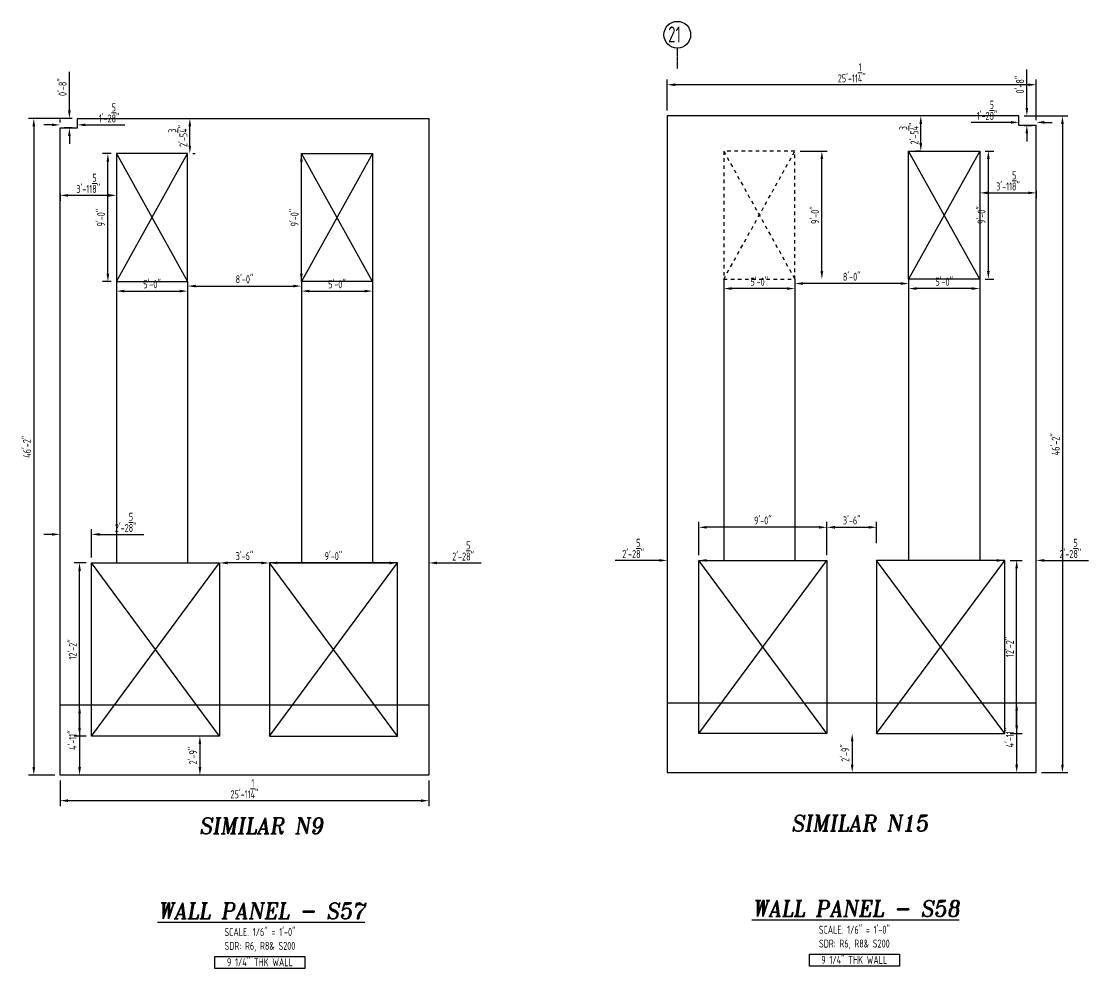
# Model space of a CAD drawing. Header units: inches. Extents: x -3675 to 38568, y -2433 to 4174.
# Drawn here: x 16664 to 17566, y 155 to 954 of the extents above; entities that cross this region are included whole.
import ezdxf
from ezdxf.enums import TextEntityAlignment as Align

# ---------------------------------------------------------------- set-up
doc = ezdxf.new("R2010")
doc.units = ezdxf.units.IN
doc.header["$MEASUREMENT"] = 0
doc.linetypes.add('HIDDEN', pattern=[6, 3, -3])
doc.linetypes.add('PHANTOM', pattern=[2.5, 1.25, -0.25, 0.25, -0.25, 0.25, -0.25])
doc.layers.get('0').update_dxf_attribs({"linetype": 'CONTINUOUS'})
doc.layers.get('Defpoints').update_dxf_attribs({"linetype": 'CONTINUOUS'})
for name, color, linetype in [('0-25', 7, 'CONTINUOUS'), ('0-35', 3, 'CONTINUOUS'), ('0-35TEXT', 3, 'CONTINUOUS'), ('0-50', 10, 'CONTINUOUS'), ('GRID', 8, 'PHANTOM'), ('Hatch', 253, 'CONTINUOUS'), ('hidden', 7, 'HIDDEN')]:
    doc.layers.add(name, color=color, linetype=linetype)
doc.layers.add('COVER', color=6, linetype='CONTINUOUS', lineweight=0, plot=False)
doc.styles.add('AR', font='ARCHQUIK.shx', dxfattribs={"width": 0.8})
doc.styles.add('ROMANT', font='romant')
doc.dimstyles.new('CADS_DIM_48', dxfattribs={"dimscale": 48, "dimtxt": 0.09375, "dimasz": 0.09375, "dimexe": 0.0625, "dimexo": 0.0625, "dimgap": 0.09375, "dimtad": 0, "dimtih": 1, "dimtoh": 1, "dimzin": 1, "dimdsep": 46, "dimlunit": 4, "dimtxsty": 'AR', "dimblk": 'CLOSED', "dimcen": 0.1875, "dimadec": 0, "dimazin": 0, "dimtfac": 1, "dimtofl": 0, "dimtmove": 0, "dimatfit": 1, "dimldrblk": 'DOTBLANK', "dimfxl": 1, "dimtzin": 0, "dimarcsym": 0})

# ---------------------------------------------------------------- blocks, each defined once
blk = doc.blocks.new('*D387')
at = {"layer": 'COVER', "color": 0, "lineweight": -2, "transparency": 16777216}
for p, q in [((16689.94, 867.05), (16683.19, 867.05)), ((16696.69, 869.03), (16696.69, 871.55)), ((16711.32, 869.03), (16711.32, 871.55)), ((16718.07, 867.05), (16751.47, 867.05))]:
    blk.add_line(p, q, dxfattribs=at)
at = {"layer": 'COVER', "color": 0, "transparency": 16777216}
for points in [[(16689.94, 868.18), (16689.94, 865.93), (16696.69, 867.05)], [(16718.07, 868.18), (16718.07, 865.93), (16711.32, 867.05)]]:
    blk.add_solid(points, dxfattribs=at)
at = {"layer": 'Defpoints', "color": 0, "transparency": 16777216}
for p in [(16711.32, 867.05), (16696.69, 864.53), (16711.32, 864.53)]:
    blk.add_point(p, dxfattribs=at)
at = {"layer": 'COVER', "color": 0, "transparency": 16777216, "insert": (16738.14, 877.18), "char_height": 6.75, "attachment_point": 5, "style": 'AR'}
blk.add_mtext('1\'-2{\\H1.000000x;\\S5/8;}"', dxfattribs=at)
blk = doc.blocks.new('_DotBlank')
at = {"layer": '0-35', "color": 0, "lineweight": -2}
blk.add_line((-0.5, 0), (-1, 0), dxfattribs=at)
blk.add_circle((0, 0), 0.5, dxfattribs=at)
blk = doc.blocks.new('*D388')
at = {"layer": 'COVER', "color": 0, "lineweight": -2, "transparency": 16777216}
for p, q in [((16704.61, 879.28), (16704.61, 911.76)), ((16706.82, 872.53), (16700.11, 872.53)), ((16706.82, 864.53), (16700.11, 864.53)), ((16704.61, 857.78), (16704.61, 851.03))]:
    blk.add_line(p, q, dxfattribs=at)
at = {"layer": 'COVER', "color": 0, "transparency": 16777216}
for points in [[(16703.48, 879.28), (16705.73, 879.28), (16704.61, 872.53)], [(16703.48, 857.78), (16705.73, 857.78), (16704.61, 864.53)]]:
    blk.add_solid(points, dxfattribs=at)
at = {"layer": 'Defpoints', "color": 0, "transparency": 16777216}
for p in [(16704.61, 872.53), (16711.32, 872.53), (16711.32, 864.53)]:
    blk.add_point(p, dxfattribs=at)
at = {"layer": 'COVER', "color": 0, "transparency": 16777216, "insert": (16698.87, 898.89), "char_height": 6.75, "attachment_point": 5, "rotation": 90, "style": 'AR'}
blk.add_mtext('0\'-8"', dxfattribs=at)
blk = doc.blocks.new('*D389')
at = {"layer": 'COVER', "color": 0, "lineweight": -2, "transparency": 16777216}
for p, q in [((16706.82, 872.53), (16670.08, 872.53)), ((16674.58, 865.78), (16674.58, 325.28)), ((16692.19, 318.53), (16670.08, 318.53))]:
    blk.add_line(p, q, dxfattribs=at)
at = {"layer": 'COVER', "color": 0, "transparency": 16777216}
for points in [[(16673.46, 865.78), (16675.71, 865.78), (16674.58, 872.53)], [(16673.46, 325.28), (16675.71, 325.28), (16674.58, 318.53)]]:
    blk.add_solid(points, dxfattribs=at)
at = {"layer": 'Defpoints', "color": 0, "transparency": 16777216}
for p in [(16711.32, 872.53), (16674.58, 318.53), (16696.69, 318.53)]:
    blk.add_point(p, dxfattribs=at)
at = {"layer": 'COVER', "color": 0, "transparency": 16777216, "insert": (16668.84, 595.53), "char_height": 6.75, "attachment_point": 5, "rotation": 90, "style": 'AR'}
blk.add_mtext('46\'-2"', dxfattribs=at)
blk = doc.blocks.new('*D390')
at = {"layer": 'COVER', "color": 0, "lineweight": -2, "transparency": 16777216}
for p, q in [((16696.69, 809.24), (16696.69, 803.08)), ((16737.57, 807.58), (16703.44, 807.58)), ((16744.32, 809.24), (16744.32, 803.08))]:
    blk.add_line(p, q, dxfattribs=at)
at = {"layer": 'COVER', "color": 0, "transparency": 16777216}
for points in [[(16703.44, 808.71), (16703.44, 806.46), (16696.69, 807.58)], [(16737.57, 808.71), (16737.57, 806.46), (16744.32, 807.58)]]:
    blk.add_solid(points, dxfattribs=at)
at = {"layer": 'Defpoints', "color": 0, "transparency": 16777216}
for p in [(16696.69, 813.74), (16744.32, 813.74), (16696.69, 807.58)]:
    blk.add_point(p, dxfattribs=at)
at = {"layer": 'COVER', "color": 0, "transparency": 16777216, "insert": (16720.5, 817.71), "char_height": 6.75, "attachment_point": 5, "style": 'AR'}
blk.add_mtext('3\'-11{\\H1.000000x;\\S5/8;}"', dxfattribs=at)
blk = doc.blocks.new('*D391')
at = {"layer": 'COVER', "color": 0, "lineweight": -2, "transparency": 16777216}
blk.add_line((16866.57, 497.53), (16838.07, 497.53), dxfattribs=at)
at = {"layer": 'COVER', "color": 0, "transparency": 16777216}
for points in [[(16838.07, 498.66), (16838.07, 496.41), (16831.32, 497.53)], [(16866.57, 498.66), (16866.57, 496.41), (16873.32, 497.53)]]:
    blk.add_solid(points, dxfattribs=at)
at = {"layer": 'Defpoints', "color": 0, "transparency": 16777216}
for p in [(16831.32, 497.53), (16831.32, 497.53), (16873.32, 497.53)]:
    blk.add_point(p, dxfattribs=at)
at = {"layer": 'COVER', "color": 0, "transparency": 16777216, "insert": (16852.32, 503.27), "char_height": 6.75, "attachment_point": 5, "style": 'AR'}
blk.add_mtext('3\'-6"', dxfattribs=at)
blk = doc.blocks.new('*D392')
at = {"layer": 'COVER', "color": 0, "lineweight": -2, "transparency": 16777216}
blk.add_line((16880.07, 497.53), (16974.57, 497.53), dxfattribs=at)
at = {"layer": 'COVER', "color": 0, "transparency": 16777216}
for points in [[(16880.07, 498.66), (16880.07, 496.41), (16873.32, 497.53)], [(16974.57, 498.66), (16974.57, 496.41), (16981.32, 497.53)]]:
    blk.add_solid(points, dxfattribs=at)
at = {"layer": 'Defpoints', "color": 0, "transparency": 16777216}
for p in [(16873.32, 497.53), (16981.32, 497.53), (16981.32, 497.53)]:
    blk.add_point(p, dxfattribs=at)
at = {"layer": 'COVER', "color": 0, "transparency": 16777216, "insert": (16927.32, 503.27), "char_height": 6.75, "attachment_point": 5, "style": 'AR'}
blk.add_mtext('9\'-0"', dxfattribs=at)
blk = doc.blocks.new('*D393')
at = {"layer": 'COVER', "color": 0, "lineweight": -2, "transparency": 16777216}
for p, q in [((16974.57, 497.53), (16967.82, 497.53)), ((17014.69, 497.53), (17052.01, 497.53))]:
    blk.add_line(p, q, dxfattribs=at)
at = {"layer": 'COVER', "color": 0, "transparency": 16777216}
for points in [[(16974.57, 498.66), (16974.57, 496.41), (16981.32, 497.53)], [(17014.69, 498.66), (17014.69, 496.41), (17007.94, 497.53)]]:
    blk.add_solid(points, dxfattribs=at)
at = {"layer": 'Defpoints', "color": 0, "transparency": 16777216}
for p in [(16981.32, 497.53), (17007.94, 497.53), (17007.94, 497.53)]:
    blk.add_point(p, dxfattribs=at)
at = {"layer": 'COVER', "color": 0, "transparency": 16777216, "insert": (17036.72, 507.66), "char_height": 6.75, "attachment_point": 5, "style": 'AR'}
blk.add_mtext('2\'-2{\\H1.000000x;\\S5/8;}"', dxfattribs=at)
blk = doc.blocks.new('*D394')
at = {"layer": 'COVER', "color": 0, "lineweight": -2, "transparency": 16777216}
for p, q in [((16696.69, 502.03), (16696.69, 526.12)), ((16723.32, 502.03), (16723.32, 526.12)), ((16689.94, 521.62), (16683.19, 521.62)), ((16730.07, 521.62), (16767.38, 521.62))]:
    blk.add_line(p, q, dxfattribs=at)
at = {"layer": 'COVER', "color": 0, "transparency": 16777216}
for points in [[(16689.94, 522.75), (16689.94, 520.5), (16696.69, 521.62)], [(16730.07, 522.75), (16730.07, 520.5), (16723.32, 521.62)]]:
    blk.add_solid(points, dxfattribs=at)
at = {"layer": 'Defpoints', "color": 0, "transparency": 16777216}
for p in [(16696.69, 521.62), (16696.69, 497.53), (16723.32, 497.53)]:
    blk.add_point(p, dxfattribs=at)
at = {"layer": 'COVER', "color": 0, "transparency": 16777216, "insert": (16752.1, 531.75), "char_height": 6.75, "attachment_point": 5, "style": 'AR'}
blk.add_mtext('2\'-2{\\H1.000000x;\\S5/8;}"', dxfattribs=at)
blk = doc.blocks.new('*D395')
at = {"layer": 'COVER', "color": 0, "lineweight": -2, "transparency": 16777216}
for p, q in [((16718.82, 497.53), (16708.7, 497.53)), ((16713.2, 358.28), (16713.2, 490.78)), ((16718.82, 351.53), (16708.7, 351.53))]:
    blk.add_line(p, q, dxfattribs=at)
at = {"layer": 'COVER', "color": 0, "transparency": 16777216}
for points in [[(16712.07, 490.78), (16714.32, 490.78), (16713.2, 497.53)], [(16712.07, 358.28), (16714.32, 358.28), (16713.2, 351.53)]]:
    blk.add_solid(points, dxfattribs=at)
at = {"layer": 'Defpoints', "color": 0, "transparency": 16777216}
for p in [(16713.2, 497.53), (16723.32, 497.53), (16723.32, 351.53)]:
    blk.add_point(p, dxfattribs=at)
at = {"layer": 'COVER', "color": 0, "transparency": 16777216, "insert": (16707.46, 424.53), "char_height": 6.75, "attachment_point": 5, "rotation": 90, "style": 'AR'}
blk.add_mtext('12\'-2"', dxfattribs=at)
blk = doc.blocks.new('*D396')
at = {"layer": 'COVER', "color": 0, "lineweight": -2, "transparency": 16777216}
for p, q in [((16709.26, 377.53), (16708.7, 377.53)), ((16713.2, 370.78), (16713.2, 325.28)), ((16709.26, 318.53), (16708.7, 318.53))]:
    blk.add_line(p, q, dxfattribs=at)
at = {"layer": 'COVER', "color": 0, "transparency": 16777216}
for points in [[(16712.07, 370.78), (16714.32, 370.78), (16713.2, 377.53)], [(16712.07, 325.28), (16714.32, 325.28), (16713.2, 318.53)]]:
    blk.add_solid(points, dxfattribs=at)
at = {"layer": 'Defpoints', "color": 0, "transparency": 16777216}
for p in [(16713.76, 377.53), (16713.2, 318.53), (16713.76, 318.53)]:
    blk.add_point(p, dxfattribs=at)
at = {"layer": 'COVER', "color": 0, "transparency": 16777216, "insert": (16707.46, 348.03), "char_height": 6.75, "attachment_point": 5, "rotation": 90, "style": 'AR'}
blk.add_mtext('4\'-11"', dxfattribs=at)
blk = doc.blocks.new('*D397')
at = {"layer": 'COVER', "color": 0, "lineweight": -2, "transparency": 16777216}
for p, q in [((16739.82, 842.78), (16732.6, 842.78)), ((16737.1, 741.57), (16737.1, 836.03)), ((16739.82, 734.82), (16732.6, 734.82))]:
    blk.add_line(p, q, dxfattribs=at)
at = {"layer": 'COVER', "color": 0, "transparency": 16777216}
for points in [[(16735.98, 836.03), (16738.23, 836.03), (16737.1, 842.78)], [(16735.98, 741.57), (16738.23, 741.57), (16737.1, 734.82)]]:
    blk.add_solid(points, dxfattribs=at)
at = {"layer": 'Defpoints', "color": 0, "transparency": 16777216}
for p in [(16737.1, 842.78), (16744.32, 842.78), (16744.32, 734.82)]:
    blk.add_point(p, dxfattribs=at)
at = {"layer": 'COVER', "color": 0, "transparency": 16777216, "insert": (16731.36, 788.8), "char_height": 6.75, "attachment_point": 5, "rotation": 90, "style": 'AR'}
blk.add_mtext('9\'-0"', dxfattribs=at)
blk = doc.blocks.new('*D398')
at = {"layer": 'COVER', "color": 0, "lineweight": -2, "transparency": 16777216}
for p, q in [((16744.32, 730.32), (16744.32, 722.35)), ((16751.07, 726.85), (16797.57, 726.85)), ((16804.32, 730.32), (16804.32, 722.35))]:
    blk.add_line(p, q, dxfattribs=at)
at = {"layer": 'COVER', "color": 0, "transparency": 16777216}
for points in [[(16751.07, 727.98), (16751.07, 725.73), (16744.32, 726.85)], [(16797.57, 727.98), (16797.57, 725.73), (16804.32, 726.85)]]:
    blk.add_solid(points, dxfattribs=at)
at = {"layer": 'Defpoints', "color": 0, "transparency": 16777216}
for p in [(16744.32, 734.82), (16804.32, 734.82), (16804.32, 726.85)]:
    blk.add_point(p, dxfattribs=at)
at = {"layer": 'COVER', "color": 0, "transparency": 16777216, "insert": (16774.32, 732.59), "char_height": 6.75, "attachment_point": 5, "style": 'AR'}
blk.add_mtext('5\'-0"', dxfattribs=at)
blk = doc.blocks.new('*D399')
at = {"layer": 'COVER', "color": 0, "lineweight": -2, "transparency": 16777216}
for p, q in [((16811.07, 731.09), (16893.56, 731.09)), ((16804.32, 730.32), (16804.32, 726.59)), ((16900.31, 730.32), (16900.31, 726.59))]:
    blk.add_line(p, q, dxfattribs=at)
at = {"layer": 'COVER', "color": 0, "transparency": 16777216}
for points in [[(16811.07, 732.21), (16811.07, 729.96), (16804.32, 731.09)], [(16893.56, 732.21), (16893.56, 729.96), (16900.31, 731.09)]]:
    blk.add_solid(points, dxfattribs=at)
at = {"layer": 'Defpoints', "color": 0, "transparency": 16777216}
for p in [(16804.32, 734.82), (16900.31, 734.82), (16900.31, 731.09)]:
    blk.add_point(p, dxfattribs=at)
at = {"layer": 'COVER', "color": 0, "transparency": 16777216, "insert": (16852.32, 736.83), "char_height": 6.75, "attachment_point": 5, "style": 'AR'}
blk.add_mtext('8\'-0"', dxfattribs=at)
blk = doc.blocks.new('*D400')
at = {"layer": 'COVER', "color": 0, "lineweight": -2, "transparency": 16777216}
blk.add_line((16900.31, 741.57), (16900.31, 836.03), dxfattribs=at)
at = {"layer": 'COVER', "color": 0, "transparency": 16777216}
for points in [[(16899.18, 836.03), (16901.43, 836.03), (16900.31, 842.78)], [(16899.18, 741.57), (16901.43, 741.57), (16900.31, 734.82)]]:
    blk.add_solid(points, dxfattribs=at)
at = {"layer": 'Defpoints', "color": 0, "transparency": 16777216}
for p in [(16900.31, 842.78), (16900.31, 842.78), (16900.31, 734.82)]:
    blk.add_point(p, dxfattribs=at)
at = {"layer": 'COVER', "color": 0, "transparency": 16777216, "insert": (16894.57, 788.8), "char_height": 6.75, "attachment_point": 5, "rotation": 90, "style": 'AR'}
blk.add_mtext('9\'-0"', dxfattribs=at)
blk = doc.blocks.new('*D401')
at = {"layer": 'COVER', "color": 0, "lineweight": -2, "transparency": 16777216}
for p, q in [((16900.31, 730.32), (16900.31, 722.35)), ((16907.06, 726.85), (16953.57, 726.85)), ((16960.32, 730.32), (16960.32, 722.35))]:
    blk.add_line(p, q, dxfattribs=at)
at = {"layer": 'COVER', "color": 0, "transparency": 16777216}
for points in [[(16907.06, 727.98), (16907.06, 725.73), (16900.31, 726.85)], [(16953.57, 727.98), (16953.57, 725.73), (16960.32, 726.85)]]:
    blk.add_solid(points, dxfattribs=at)
at = {"layer": 'Defpoints', "color": 0, "transparency": 16777216}
for p in [(16900.31, 734.82), (16960.32, 734.82), (16960.32, 726.85)]:
    blk.add_point(p, dxfattribs=at)
at = {"layer": 'COVER', "color": 0, "transparency": 16777216, "insert": (16930.31, 732.59), "char_height": 6.75, "attachment_point": 5, "style": 'AR'}
blk.add_mtext('5\'-0"', dxfattribs=at)
blk = doc.blocks.new('*D402')
at = {"layer": 'COVER', "color": 0, "lineweight": -2, "transparency": 16777216}
for p, q in [((16811.68, 351.5), (16810.22, 351.5)), ((16814.72, 344.75), (16814.72, 325.25)), ((16811.68, 318.5), (16810.22, 318.5))]:
    blk.add_line(p, q, dxfattribs=at)
at = {"layer": 'COVER', "color": 0, "transparency": 16777216}
for points in [[(16813.59, 344.75), (16815.84, 344.75), (16814.72, 351.5)], [(16813.59, 325.25), (16815.84, 325.25), (16814.72, 318.5)]]:
    blk.add_solid(points, dxfattribs=at)
at = {"layer": 'Defpoints', "color": 0, "transparency": 16777216}
for p in [(16816.18, 351.5), (16814.72, 318.5), (16816.18, 318.5)]:
    blk.add_point(p, dxfattribs=at)
at = {"layer": 'COVER', "color": 0, "transparency": 16777216, "insert": (16808.98, 335), "char_height": 6.75, "attachment_point": 5, "rotation": 90, "style": 'AR'}
blk.add_mtext('2\'-9"', dxfattribs=at)
blk = doc.blocks.new('*D403')
at = {"layer": 'COVER', "color": 0, "lineweight": -2, "transparency": 16777216}
for p, q in [((16696.69, 314.03), (16696.69, 292.47)), ((17007.94, 314.03), (17007.94, 292.47)), ((17001.19, 296.97), (16703.44, 296.97))]:
    blk.add_line(p, q, dxfattribs=at)
at = {"layer": 'COVER', "color": 0, "transparency": 16777216}
for points in [[(16703.44, 298.09), (16703.44, 295.84), (16696.69, 296.97)], [(17001.19, 298.09), (17001.19, 295.84), (17007.94, 296.97)]]:
    blk.add_solid(points, dxfattribs=at)
at = {"layer": 'Defpoints', "color": 0, "transparency": 16777216}
for p in [(16696.69, 318.53), (17007.94, 318.53), (16696.69, 296.97)]:
    blk.add_point(p, dxfattribs=at)
at = {"layer": 'COVER', "color": 0, "transparency": 16777216, "insert": (16852.32, 307.09), "char_height": 6.75, "attachment_point": 5, "style": 'AR'}
blk.add_mtext('25\'-11{\\H1.000000x;\\S1/4;}"', dxfattribs=at)
blk = doc.blocks.new('*D404')
at = {"layer": 'COVER', "color": 0, "lineweight": -2, "transparency": 16777216}
for p, q in [((16808.82, 872.53), (16810.73, 872.53)), ((16806.23, 849.53), (16806.23, 865.78)), ((16808.82, 842.78), (16810.73, 842.78))]:
    blk.add_line(p, q, dxfattribs=at)
at = {"layer": 'COVER', "color": 0, "transparency": 16777216}
for points in [[(16805.11, 865.78), (16807.36, 865.78), (16806.23, 872.53)], [(16805.11, 849.53), (16807.36, 849.53), (16806.23, 842.78)]]:
    blk.add_solid(points, dxfattribs=at)
at = {"layer": 'Defpoints', "color": 0, "transparency": 16777216}
for p in [(16804.32, 872.53), (16806.23, 872.53), (16804.32, 842.78)]:
    blk.add_point(p, dxfattribs=at)
at = {"layer": 'COVER', "color": 0, "transparency": 16777216, "insert": (16796.11, 857.66), "char_height": 6.75, "attachment_point": 5, "rotation": 90, "style": 'AR'}
blk.add_mtext('2\'-5{\\H1.000000x;\\S3/4;}"', dxfattribs=at)
blk = doc.blocks.new('*D405')
at = {"layer": 'COVER', "color": 0, "lineweight": -2, "transparency": 16777216}
for p, q in [((17498.82, 869.17), (17465.42, 869.17)), ((17505.57, 871.15), (17505.57, 873.67)), ((17520.2, 871.15), (17520.2, 873.67)), ((17526.95, 869.17), (17533.7, 869.17))]:
    blk.add_line(p, q, dxfattribs=at)
at = {"layer": 'COVER', "color": 0, "transparency": 16777216}
for points in [[(17498.82, 870.3), (17498.82, 868.05), (17505.57, 869.17)], [(17526.95, 870.3), (17526.95, 868.05), (17520.2, 869.17)]]:
    blk.add_solid(points, dxfattribs=at)
at = {"layer": 'Defpoints', "color": 0, "transparency": 16777216}
for p in [(17505.57, 869.17), (17505.57, 866.65), (17520.2, 866.65)]:
    blk.add_point(p, dxfattribs=at)
at = {"layer": 'COVER', "color": 0, "transparency": 16777216, "insert": (17478.74, 879.3), "char_height": 6.75, "attachment_point": 5, "style": 'AR'}
blk.add_mtext('1\'-2{\\H1.000000x;\\S5/8;}"', dxfattribs=at)
blk = doc.blocks.new('*D406')
at = {"layer": 'COVER', "color": 0, "lineweight": -2, "transparency": 16777216}
for p, q in [((17512.28, 881.4), (17512.28, 913.88)), ((17510.07, 874.65), (17516.78, 874.65)), ((17510.07, 866.65), (17516.78, 866.65)), ((17512.28, 859.9), (17512.28, 853.15))]:
    blk.add_line(p, q, dxfattribs=at)
at = {"layer": 'COVER', "color": 0, "transparency": 16777216}
for points in [[(17511.15, 881.4), (17513.4, 881.4), (17512.28, 874.65)], [(17511.15, 859.9), (17513.4, 859.9), (17512.28, 866.65)]]:
    blk.add_solid(points, dxfattribs=at)
at = {"layer": 'Defpoints', "color": 0, "transparency": 16777216}
for p in [(17505.57, 874.65), (17505.57, 866.65), (17512.28, 874.65)]:
    blk.add_point(p, dxfattribs=at)
at = {"layer": 'COVER', "color": 0, "transparency": 16777216, "insert": (17506.54, 901.01), "char_height": 6.75, "attachment_point": 5, "rotation": 90, "style": 'AR'}
blk.add_mtext('0\'-8"', dxfattribs=at)
blk = doc.blocks.new('*D407')
at = {"layer": 'COVER', "color": 0, "lineweight": -2, "transparency": 16777216}
for p, q in [((17208.95, 879.15), (17208.95, 905.39)), ((17520.2, 871.15), (17520.2, 905.39)), ((17513.45, 900.89), (17215.7, 900.89))]:
    blk.add_line(p, q, dxfattribs=at)
at = {"layer": 'COVER', "color": 0, "transparency": 16777216}
for points in [[(17215.7, 902.02), (17215.7, 899.77), (17208.95, 900.89)], [(17513.45, 902.02), (17513.45, 899.77), (17520.2, 900.89)]]:
    blk.add_solid(points, dxfattribs=at)
at = {"layer": 'Defpoints', "color": 0, "transparency": 16777216}
for p in [(17208.95, 900.89), (17208.95, 874.65), (17520.2, 866.65)]:
    blk.add_point(p, dxfattribs=at)
at = {"layer": 'COVER', "color": 0, "transparency": 16777216, "insert": (17364.57, 911.02), "char_height": 6.75, "attachment_point": 5, "style": 'AR'}
blk.add_mtext('25\'-11{\\H1.000000x;\\S1/4;}"', dxfattribs=at)
blk = doc.blocks.new('*D408')
at = {"layer": 'COVER', "color": 0, "lineweight": -2, "transparency": 16777216}
for p, q in [((17510.07, 874.65), (17546.81, 874.65)), ((17542.31, 867.9), (17542.31, 327.4)), ((17524.7, 320.65), (17546.81, 320.65))]:
    blk.add_line(p, q, dxfattribs=at)
at = {"layer": 'COVER', "color": 0, "transparency": 16777216}
for points in [[(17541.18, 867.9), (17543.43, 867.9), (17542.31, 874.65)], [(17541.18, 327.4), (17543.43, 327.4), (17542.31, 320.65)]]:
    blk.add_solid(points, dxfattribs=at)
at = {"layer": 'Defpoints', "color": 0, "transparency": 16777216}
for p in [(17505.57, 874.65), (17520.2, 320.65), (17542.31, 320.65)]:
    blk.add_point(p, dxfattribs=at)
at = {"layer": 'COVER', "color": 0, "transparency": 16777216, "insert": (17536.57, 597.65), "char_height": 6.75, "attachment_point": 5, "rotation": 90, "style": 'AR'}
blk.add_mtext('46\'-2"', dxfattribs=at)
blk = doc.blocks.new('*D409')
at = {"layer": 'COVER', "color": 0, "lineweight": -2, "transparency": 16777216}
for p, q in [((17472.57, 811.36), (17472.57, 805.2)), ((17479.32, 809.7), (17513.45, 809.7)), ((17520.2, 811.36), (17520.2, 805.2))]:
    blk.add_line(p, q, dxfattribs=at)
at = {"layer": 'COVER', "color": 0, "transparency": 16777216}
for points in [[(17479.32, 810.83), (17479.32, 808.58), (17472.57, 809.7)], [(17513.45, 810.83), (17513.45, 808.58), (17520.2, 809.7)]]:
    blk.add_solid(points, dxfattribs=at)
at = {"layer": 'Defpoints', "color": 0, "transparency": 16777216}
for p in [(17472.57, 815.86), (17520.2, 815.86), (17520.2, 809.7)]:
    blk.add_point(p, dxfattribs=at)
at = {"layer": 'COVER', "color": 0, "transparency": 16777216, "insert": (17496.39, 819.83), "char_height": 6.75, "attachment_point": 5, "style": 'AR'}
blk.add_mtext('3\'-11{\\H1.000000x;\\S5/8;}"', dxfattribs=at)
blk = doc.blocks.new('*D410')
at = {"layer": 'COVER', "color": 0, "lineweight": -2, "transparency": 16777216}
for p, q in [((17343.57, 504.15), (17343.57, 532.09)), ((17350.32, 527.59), (17378.82, 527.59)), ((17385.57, 514.09), (17385.57, 532.09))]:
    blk.add_line(p, q, dxfattribs=at)
at = {"layer": 'COVER', "color": 0, "transparency": 16777216}
for points in [[(17350.32, 528.72), (17350.32, 526.47), (17343.57, 527.59)], [(17378.82, 528.72), (17378.82, 526.47), (17385.57, 527.59)]]:
    blk.add_solid(points, dxfattribs=at)
at = {"layer": 'Defpoints', "color": 0, "transparency": 16777216}
for p in [(17385.57, 527.59), (17385.57, 509.59), (17343.57, 499.65)]:
    blk.add_point(p, dxfattribs=at)
at = {"layer": 'COVER', "color": 0, "transparency": 16777216, "insert": (17364.57, 533.33), "char_height": 6.75, "attachment_point": 5, "style": 'AR'}
blk.add_mtext('3\'-6"', dxfattribs=at)
blk = doc.blocks.new('*D411')
at = {"layer": 'COVER', "color": 0, "lineweight": -2, "transparency": 16777216}
for p, q in [((17235.57, 504.15), (17235.57, 532.09)), ((17336.82, 527.59), (17242.32, 527.59)), ((17343.57, 504.15), (17343.57, 532.09))]:
    blk.add_line(p, q, dxfattribs=at)
at = {"layer": 'COVER', "color": 0, "transparency": 16777216}
for points in [[(17242.32, 528.72), (17242.32, 526.47), (17235.57, 527.59)], [(17336.82, 528.72), (17336.82, 526.47), (17343.57, 527.59)]]:
    blk.add_solid(points, dxfattribs=at)
at = {"layer": 'Defpoints', "color": 0, "transparency": 16777216}
for p in [(17235.57, 527.59), (17235.57, 499.65), (17343.57, 499.65)]:
    blk.add_point(p, dxfattribs=at)
at = {"layer": 'COVER', "color": 0, "transparency": 16777216, "insert": (17289.57, 533.33), "char_height": 6.75, "attachment_point": 5, "style": 'AR'}
blk.add_mtext('9\'-0"', dxfattribs=at)
blk = doc.blocks.new('*D412')
at = {"layer": 'COVER', "color": 0, "lineweight": -2, "transparency": 16777216}
for p, q in [((17202.2, 499.65), (17164.88, 499.65)), ((17242.32, 499.65), (17249.07, 499.65))]:
    blk.add_line(p, q, dxfattribs=at)
at = {"layer": 'COVER', "color": 0, "transparency": 16777216}
for points in [[(17202.2, 500.77), (17202.2, 498.52), (17208.95, 499.65)], [(17242.32, 500.77), (17242.32, 498.52), (17235.57, 499.65)]]:
    blk.add_solid(points, dxfattribs=at)
at = {"layer": 'Defpoints', "color": 0, "transparency": 16777216}
for p in [(17208.95, 499.65), (17208.95, 499.65), (17235.57, 499.65)]:
    blk.add_point(p, dxfattribs=at)
at = {"layer": 'COVER', "color": 0, "transparency": 16777216, "insert": (17180.16, 509.77), "char_height": 6.75, "attachment_point": 5, "style": 'AR'}
blk.add_mtext('2\'-2{\\H1.000000x;\\S5/8;}"', dxfattribs=at)
blk = doc.blocks.new('*D413')
at = {"layer": 'COVER', "color": 0, "lineweight": -2, "transparency": 16777216}
for p, q in [((17486.82, 499.65), (17480.07, 499.65)), ((17526.95, 499.65), (17564.27, 499.65))]:
    blk.add_line(p, q, dxfattribs=at)
at = {"layer": 'COVER', "color": 0, "transparency": 16777216}
for points in [[(17486.82, 500.77), (17486.82, 498.52), (17493.57, 499.65)], [(17526.95, 500.77), (17526.95, 498.52), (17520.2, 499.65)]]:
    blk.add_solid(points, dxfattribs=at)
at = {"layer": 'Defpoints', "color": 0, "transparency": 16777216}
for p in [(17493.57, 499.65), (17520.2, 499.65), (17520.2, 499.65)]:
    blk.add_point(p, dxfattribs=at)
at = {"layer": 'COVER', "color": 0, "transparency": 16777216, "insert": (17548.98, 509.77), "char_height": 6.75, "attachment_point": 5, "style": 'AR'}
blk.add_mtext('2\'-2{\\H1.000000x;\\S5/8;}"', dxfattribs=at)
blk = doc.blocks.new('*D414')
at = {"layer": 'COVER', "color": 0, "lineweight": -2, "transparency": 16777216}
for p, q in [((17498.07, 499.65), (17508.19, 499.65)), ((17503.69, 360.4), (17503.69, 492.9)), ((17498.07, 353.65), (17508.19, 353.65))]:
    blk.add_line(p, q, dxfattribs=at)
at = {"layer": 'COVER', "color": 0, "transparency": 16777216}
for points in [[(17502.57, 492.9), (17504.82, 492.9), (17503.69, 499.65)], [(17502.57, 360.4), (17504.82, 360.4), (17503.69, 353.65)]]:
    blk.add_solid(points, dxfattribs=at)
at = {"layer": 'Defpoints', "color": 0, "transparency": 16777216}
for p in [(17493.57, 499.65), (17503.69, 499.65), (17493.57, 353.65)]:
    blk.add_point(p, dxfattribs=at)
at = {"layer": 'COVER', "color": 0, "transparency": 16777216, "insert": (17497.95, 426.65), "char_height": 6.75, "attachment_point": 5, "rotation": 90, "style": 'AR'}
blk.add_mtext('12\'-2"', dxfattribs=at)
blk = doc.blocks.new('*D415')
at = {"layer": 'COVER', "color": 0, "lineweight": -2, "transparency": 16777216}
for p, q in [((17507.63, 379.65), (17508.19, 379.65)), ((17503.69, 372.9), (17503.69, 327.4)), ((17507.63, 320.65), (17508.19, 320.65))]:
    blk.add_line(p, q, dxfattribs=at)
at = {"layer": 'COVER', "color": 0, "transparency": 16777216}
for points in [[(17502.57, 372.9), (17504.82, 372.9), (17503.69, 379.65)], [(17502.57, 327.4), (17504.82, 327.4), (17503.69, 320.65)]]:
    blk.add_solid(points, dxfattribs=at)
at = {"layer": 'Defpoints', "color": 0, "transparency": 16777216}
for p in [(17503.13, 379.65), (17503.13, 320.65), (17503.69, 320.65)]:
    blk.add_point(p, dxfattribs=at)
at = {"layer": 'COVER', "color": 0, "transparency": 16777216, "insert": (17497.95, 350.15), "char_height": 6.75, "attachment_point": 5, "rotation": 90, "style": 'AR'}
blk.add_mtext('4\'-11"', dxfattribs=at)
blk = doc.blocks.new('*D416')
at = {"layer": 'COVER', "color": 0, "lineweight": -2, "transparency": 16777216}
for p, q in [((17477.07, 844.9), (17484.29, 844.9)), ((17479.79, 743.69), (17479.79, 838.15)), ((17477.07, 736.94), (17484.29, 736.94))]:
    blk.add_line(p, q, dxfattribs=at)
at = {"layer": 'COVER', "color": 0, "transparency": 16777216}
for points in [[(17478.66, 838.15), (17480.91, 838.15), (17479.79, 844.9)], [(17478.66, 743.69), (17480.91, 743.69), (17479.79, 736.94)]]:
    blk.add_solid(points, dxfattribs=at)
at = {"layer": 'Defpoints', "color": 0, "transparency": 16777216}
for p in [(17472.57, 844.9), (17479.79, 844.9), (17472.57, 736.94)]:
    blk.add_point(p, dxfattribs=at)
at = {"layer": 'COVER', "color": 0, "transparency": 16777216, "insert": (17474.05, 790.92), "char_height": 6.75, "attachment_point": 5, "rotation": 90, "style": 'AR'}
blk.add_mtext('9\'-0"', dxfattribs=at)
blk = doc.blocks.new('*D417')
at = {"layer": 'COVER', "color": 0, "lineweight": -2, "transparency": 16777216}
for p, q in [((17412.57, 732.44), (17412.57, 724.47)), ((17472.57, 732.44), (17472.57, 724.47)), ((17465.82, 728.97), (17419.32, 728.97))]:
    blk.add_line(p, q, dxfattribs=at)
at = {"layer": 'COVER', "color": 0, "transparency": 16777216}
for points in [[(17419.32, 730.1), (17419.32, 727.85), (17412.57, 728.97)], [(17465.82, 730.1), (17465.82, 727.85), (17472.57, 728.97)]]:
    blk.add_solid(points, dxfattribs=at)
at = {"layer": 'Defpoints', "color": 0, "transparency": 16777216}
for p in [(17412.57, 736.94), (17472.57, 736.94), (17412.57, 728.97)]:
    blk.add_point(p, dxfattribs=at)
at = {"layer": 'COVER', "color": 0, "transparency": 16777216, "insert": (17442.57, 734.71), "char_height": 6.75, "attachment_point": 5, "style": 'AR'}
blk.add_mtext('5\'-0"', dxfattribs=at)
blk = doc.blocks.new('*D418')
at = {"layer": 'COVER', "color": 0, "lineweight": -2, "transparency": 16777216}
for p, q in [((17316.58, 732.44), (17316.58, 728.7)), ((17405.82, 733.2), (17323.33, 733.2)), ((17412.57, 732.44), (17412.57, 728.7))]:
    blk.add_line(p, q, dxfattribs=at)
at = {"layer": 'COVER', "color": 0, "transparency": 16777216}
for points in [[(17323.33, 734.33), (17323.33, 732.08), (17316.58, 733.2)], [(17405.82, 734.33), (17405.82, 732.08), (17412.57, 733.2)]]:
    blk.add_solid(points, dxfattribs=at)
at = {"layer": 'Defpoints', "color": 0, "transparency": 16777216}
for p in [(17316.58, 736.94), (17316.58, 733.2), (17412.57, 736.94)]:
    blk.add_point(p, dxfattribs=at)
at = {"layer": 'COVER', "color": 0, "transparency": 16777216, "insert": (17364.57, 738.95), "char_height": 6.75, "attachment_point": 5, "style": 'AR'}
blk.add_mtext('8\'-0"', dxfattribs=at)
blk = doc.blocks.new('*D419')
at = {"layer": 'COVER', "color": 0, "lineweight": -2, "transparency": 16777216}
for p, q in [((17321.08, 844.9), (17343.86, 844.9)), ((17339.36, 743.69), (17339.36, 838.15))]:
    blk.add_line(p, q, dxfattribs=at)
at = {"layer": 'COVER', "color": 0, "transparency": 16777216}
for points in [[(17338.23, 838.15), (17340.48, 838.15), (17339.36, 844.9)], [(17338.23, 743.69), (17340.48, 743.69), (17339.36, 736.94)]]:
    blk.add_solid(points, dxfattribs=at)
at = {"layer": 'Defpoints', "color": 0, "transparency": 16777216}
for p in [(17316.58, 844.9), (17339.36, 844.9), (17339.36, 736.94)]:
    blk.add_point(p, dxfattribs=at)
at = {"layer": 'COVER', "color": 0, "transparency": 16777216, "insert": (17333.62, 790.92), "char_height": 6.75, "attachment_point": 5, "rotation": 90, "style": 'AR'}
blk.add_mtext('9\'-0"', dxfattribs=at)
blk = doc.blocks.new('*D420')
at = {"layer": 'COVER', "color": 0, "lineweight": -2, "transparency": 16777216}
for p, q in [((17256.57, 732.44), (17256.57, 724.47)), ((17316.58, 732.44), (17316.58, 724.47)), ((17309.83, 728.97), (17263.32, 728.97))]:
    blk.add_line(p, q, dxfattribs=at)
at = {"layer": 'COVER', "color": 0, "transparency": 16777216}
for points in [[(17263.32, 730.1), (17263.32, 727.85), (17256.57, 728.97)], [(17309.83, 730.1), (17309.83, 727.85), (17316.58, 728.97)]]:
    blk.add_solid(points, dxfattribs=at)
at = {"layer": 'Defpoints', "color": 0, "transparency": 16777216}
for p in [(17256.57, 736.94), (17316.58, 736.94), (17256.57, 728.97)]:
    blk.add_point(p, dxfattribs=at)
at = {"layer": 'COVER', "color": 0, "transparency": 16777216, "insert": (17286.58, 734.71), "char_height": 6.75, "attachment_point": 5, "style": 'AR'}
blk.add_mtext('5\'-0"', dxfattribs=at)
blk = doc.blocks.new('*D421')
at = {"layer": 'COVER', "color": 0, "lineweight": -2, "transparency": 16777216}
blk.add_line((17364.95, 346.9), (17364.95, 327.4), dxfattribs=at)
at = {"layer": 'COVER', "color": 0, "transparency": 16777216}
for points in [[(17363.82, 346.9), (17366.07, 346.9), (17364.95, 353.65)], [(17363.82, 327.4), (17366.07, 327.4), (17364.95, 320.65)]]:
    blk.add_solid(points, dxfattribs=at)
at = {"layer": 'Defpoints', "color": 0, "transparency": 16777216}
for p in [(17364.95, 353.65), (17364.95, 320.65), (17364.95, 320.65)]:
    blk.add_point(p, dxfattribs=at)
at = {"layer": 'COVER', "color": 0, "transparency": 16777216, "insert": (17359.21, 337.15), "char_height": 6.75, "attachment_point": 5, "rotation": 90, "style": 'AR'}
blk.add_mtext('2\'-9"', dxfattribs=at)
blk = doc.blocks.new('*D422')
at = {"layer": 'COVER', "color": 0, "lineweight": -2, "transparency": 16777216}
for p, q in [((17422.37, 874.65), (17418.33, 874.65)), ((17422.83, 851.65), (17422.83, 867.9)), ((17422.37, 844.9), (17418.33, 844.9))]:
    blk.add_line(p, q, dxfattribs=at)
at = {"layer": 'COVER', "color": 0, "transparency": 16777216}
for points in [[(17421.71, 867.9), (17423.96, 867.9), (17422.83, 874.65)], [(17421.71, 851.65), (17423.96, 851.65), (17422.83, 844.9)]]:
    blk.add_solid(points, dxfattribs=at)
at = {"layer": 'Defpoints', "color": 0, "transparency": 16777216}
for p in [(17422.83, 874.65), (17426.87, 874.65), (17426.87, 844.9)]:
    blk.add_point(p, dxfattribs=at)
at = {"layer": 'COVER', "color": 0, "transparency": 16777216, "insert": (17412.71, 859.77), "char_height": 6.75, "attachment_point": 5, "rotation": 90, "style": 'AR'}
blk.add_mtext('2\'-5{\\H1.000000x;\\S3/4;}"', dxfattribs=at)

msp = doc.modelspace()

# ---------------------------------------------------------------- linework, layer by layer
at = {"layer": '0-25'}
for p, q in [((16744.31503, 842.78027), (16804.322, 734.82045)), ((16744.31503, 734.82045), (16804.322, 842.78027)), ((16960.31503, 842.78027), (16900.30806, 734.82045)), ((16960.31503, 734.82045), (16900.30806, 842.78027)), ((17472.57383, 844.89757), (17412.56687, 736.93775)), ((17472.57383, 736.93775), (17412.56687, 844.89757)), ((16723.31503, 351.53027), (16831.31503, 497.53073)), ((16831.31503, 351.53027), (16723.31503, 497.53073)), ((16981.31503, 351.53027), (16873.31503, 497.53073)), ((16873.31503, 351.53027), (16981.31503, 497.53073)), ((17235.57383, 353.64757), (17343.57383, 499.64803)), ((17343.57383, 353.64757), (17235.57383, 499.64803)), ((17493.57383, 353.64757), (17385.57383, 499.64803)), ((17385.57383, 353.64757), (17493.57383, 499.64803))]:
    msp.add_line(p, q, dxfattribs=at)
at = {"layer": '0-35'}
for points in [[(16711.31503, 872.53027), (17007.94003, 872.53027), (17007.94003, 318.53027), (16696.69003, 318.53027), (16696.69003, 864.53027), (16711.31503, 864.53027)], [(17505.57383, 874.64757), (17208.94883, 874.64757), (17208.94883, 320.64757), (17520.19883, 320.64757), (17520.19883, 866.64757), (17505.57383, 866.64757)], [(16744.31503, 734.82045), (16804.322, 734.82045), (16804.322, 842.78027), (16744.31503, 842.78027)], [(16960.31503, 734.82045), (16900.30806, 734.82045), (16900.30806, 842.78027), (16960.31503, 842.78027)], [(17472.57383, 736.93775), (17412.56687, 736.93775), (17412.56687, 844.89757), (17472.57383, 844.89757)], [(16723.31503, 497.53073), (16831.31503, 497.53073), (16831.31503, 351.53027), (16723.31503, 351.53027)], [(16981.31503, 497.53073), (16873.31503, 497.53073), (16873.31503, 351.53027), (16981.31503, 351.53027)], [(17235.57383, 499.64803), (17343.57383, 499.64803), (17343.57383, 353.64757), (17235.57383, 353.64757)], [(17493.57383, 499.64803), (17385.57383, 499.64803), (17385.57383, 353.64757), (17493.57383, 353.64757)]]:
    msp.add_lwpolyline(points, close=True, dxfattribs=at)
at = {"layer": '0-50'}
for points in [[(16827.43335, 165.67146), (16903.32019, 165.67146), (16903.32019, 155.3151), (16827.43335, 155.3151)], [(17328.84119, 167.61254), (17404.72803, 167.61254), (17404.72803, 157.25618), (17328.84119, 157.25618)]]:
    msp.add_lwpolyline(points, close=True, dxfattribs=at)
msp.add_circle((17217.43278, 943.10244), 11.25, dxfattribs=at)
at = {"layer": 'GRID', "lineweight": -3}
msp.add_lwpolyline([(17217.43278, 931.85244), (17217.43278, 914.6115)], dxfattribs=at)
at = {"layer": 'Hatch'}
for p, q in [((16744.31503, 734.82045), (16744.31503, 497.53073)), ((16804.322, 734.82045), (16804.322, 497.53073)), ((16900.30806, 734.82045), (16900.30806, 497.53073)), ((16960.31503, 734.82045), (16960.31503, 497.53073)), ((17256.57383, 736.93775), (17256.57383, 499.64803)), ((17316.5808, 736.93775), (17316.5808, 499.64803)), ((17412.56687, 736.93775), (17412.56687, 499.64803)), ((17472.57383, 736.93775), (17472.57383, 499.64803)), ((17208.94883, 379.64757), (17520.19883, 379.64757)), ((17007.94003, 377.53027), (16696.69003, 377.53027))]:
    msp.add_line(p, q, dxfattribs=at)
at = {"layer": 'hidden'}
for p, q in [((17256.57383, 844.89757), (17316.5808, 736.93775)), ((17256.57383, 736.93775), (17316.5808, 844.89757))]:
    msp.add_line(p, q, dxfattribs=at)
msp.add_lwpolyline([(17256.57383, 736.93775), (17316.5808, 736.93775), (17316.5808, 844.89757), (17256.57383, 844.89757)], close=True, dxfattribs=at)

# ---------------------------------------------------------------- texts
at = {"color": 7, "linetype": 'Continuous', "style": 'ROMANT', "oblique": 9, "width": 0.95}
for s, p in [('%%UWALL PANEL - S57', (16866.74865, 197.24336)), ('%%UWALL PANEL - S58', (17368.15649, 199.18445))]:
    msp.add_text(s, height=13.5, dxfattribs=at).set_placement(p, align=Align.CENTER)
at = {"layer": '0-35TEXT', "style": 'AR', "width": 0.8}
for s, p in [('SCALE. 1/6" = 1\'-0"', (16865.37677, 182.79647)), ('SCALE. 1/6" = 1\'-0"', (17366.78461, 184.73756)), ('SDR: R6, R8& S200', (16865.37677, 171.12827)), ('SDR: R6, R8& S200', (17366.78461, 173.06936)), ('9 1/4" THK WALL', (16865.29985, 157.34026)), ('9 1/4" THK WALL', (17366.70769, 159.28134))]:
    msp.add_text(s, height=6.7498312, dxfattribs=at).set_placement(p, align=Align.CENTER)
at = {"layer": '0-50', "style": 'AR', "width": 0.8}
msp.add_text('21', height=13.5, dxfattribs=at).set_placement((17209.62422, 936.61598))
at = {"layer": 'COVER', "style": 'ROMANT', "oblique": 9, "width": 0.95}
for s, p in [('SIMILAR N9', (16866.2978, 269.03325)), ('SIMILAR N15', (17371.24863, 271.15055))]:
    msp.add_text(s, height=13.5, dxfattribs=at).set_placement(p, align=Align.CENTER)

# ---------------------------------------------------------------- dimensions: what is measured, and where the dimension line sits
at = {"layer": 'COVER'}
for base, p1, p2, angle, picture, middle in [((16704.60961, 872.53027), (16711.31503, 864.53027), (16711.31503, 872.53027), 90, '*D388', (16698.86823, 898.89407)), ((17208.94883, 900.89238), (17520.19883, 866.64757), (17208.94883, 874.64757), 180, '*D407', (17364.57383, 911.01738)), ((17512.27926, 874.64757), (17505.57383, 866.64757), (17505.57383, 874.64757), 90, '*D406', (17506.53788, 901.01137)), ((17505.57383, 869.17005), (17520.19883, 866.64757), (17505.57383, 866.64757), 180, '*D405', (17478.74452, 879.29505)), ((17422.83233, 874.64757), (17426.87389, 844.89757), (17426.87389, 874.64757), 90, '*D422', (17412.70733, 859.77257)), ((16674.58085, 318.53027), (16711.31503, 872.53027), (16696.69003, 318.53027), 90, '*D389', (16668.83948, 595.53027)), ((16806.2317, 872.53027), (16804.322, 842.78027), (16804.322, 872.53027), 90, '*D404', (16796.1067, 857.65527)), ((17542.30801, 320.64757), (17505.57383, 874.64757), (17520.19883, 320.64757), 90, '*D408', (17536.56663, 597.64757)), ((16737.10148, 842.78027), (16744.31503, 734.82045), (16744.31503, 842.78027), 90, '*D397', (16731.36011, 788.80036)), ((16900.30806, 842.78027), (16900.30806, 734.82045), (16900.30806, 842.78027), 90, '*D400', (16894.56668, 788.80036)), ((17339.35904, 844.89757), (17339.35904, 736.93775), (17316.5808, 844.89757), 90, '*D419', (17333.61767, 790.91766)), ((17479.78738, 844.89757), (17472.57383, 736.93775), (17472.57383, 844.89757), 90, '*D416', (17474.046, 790.91766)), ((17520.19883, 809.70007), (17472.57383, 815.85793), (17520.19883, 815.85793), 180, '*D409', (17496.38633, 819.82507)), ((17316.5808, 733.20381), (17412.56687, 736.93775), (17316.5808, 736.93775), 180, '*D418', (17364.57383, 738.94519)), ((17256.57383, 728.97067), (17316.5808, 736.93775), (17256.57383, 736.93775), 180, '*D420', (17286.57732, 734.71205)), ((17412.56687, 728.97067), (17472.57383, 736.93775), (17412.56687, 736.93775), 180, '*D417', (17442.57035, 734.71205)), ((17208.94883, 499.64803), (17235.57383, 499.64803), (17208.94883, 499.64803), 180, '*D412', (17180.16435, 509.77303)), ((17520.19883, 499.64803), (17493.57383, 499.64803), (17520.19883, 499.64803), 180, '*D413', (17548.98332, 509.77303)), ((16713.19699, 497.53073), (16723.31503, 351.53027), (16723.31503, 497.53073), 90, '*D395', (16707.45561, 424.5305)), ((17503.69188, 499.64803), (17493.57383, 353.64757), (17493.57383, 499.64803), 90, '*D414', (17497.9505, 426.6478)), ((17503.69188, 320.64757), (17503.13285, 379.64757), (17503.13285, 320.64757), 90, '*D415', (17497.9505, 350.14757)), ((16713.19699, 318.53027), (16713.75601, 377.53027), (16713.75601, 318.53027), 90, '*D396', (16707.45561, 348.03027)), ((17364.94738, 320.64757), (17364.94738, 353.64757), (17364.94738, 320.64757), 90, '*D421', (17359.206, 337.14757)), ((16814.71898, 318.49591), (16816.18043, 351.49591), (16816.18043, 318.49591), 90, '*D402', (16808.9776, 334.99591))]:
    dim = msp.add_linear_dim(base=base, p1=p1, p2=p2, angle=angle, dimstyle='CADS_DIM_48', override={"dimscale": 72, "dimgap": 0.03125, "dimtad": 1, "dimtih": 0, "dimtoh": 0, "dimdec": 3, "dimtdec": 3}, dxfattribs=at)
    dim.commit()
    dim.dimension.update_dxf_attribs({"geometry": picture, "text_midpoint": middle})
for base, p1, p2, picture, middle in [((16711.31503, 867.05275), (16696.69003, 864.53027), (16711.31503, 864.53027), '*D387', (16738.14434, 877.17775)), ((16696.69003, 807.58277), (16744.31503, 813.74063), (16696.69003, 813.74063), '*D390', (16720.50253, 817.70777)), ((16900.30806, 731.08651), (16804.322, 734.82045), (16900.30806, 734.82045), '*D399', (16852.31503, 736.82789)), ((16804.322, 726.85337), (16744.31503, 734.82045), (16804.322, 734.82045), '*D398', (16774.31851, 732.59475)), ((16960.31503, 726.85337), (16900.30806, 734.82045), (16960.31503, 734.82045), '*D401', (16930.31154, 732.59475)), ((17007.94003, 497.53073), (16981.31503, 497.53073), (17007.94003, 497.53073), '*D393', (17036.72451, 507.65573)), ((16831.31503, 497.53073), (16873.31503, 497.53073), (16831.31503, 497.53073), '*D391', (16852.31503, 503.27211)), ((16981.31503, 497.53073), (16873.31503, 497.53073), (16981.31503, 497.53073), '*D392', (16927.31503, 503.27211)), ((16696.69003, 296.96947), (17007.94003, 318.53027), (16696.69003, 318.53027), '*D403', (16852.31503, 307.09447))]:
    dim = msp.add_linear_dim(base=base, p1=p1, p2=p2, dimstyle='CADS_DIM_48', override={"dimscale": 72, "dimgap": 0.03125, "dimtad": 1, "dimtih": 0, "dimtoh": 0, "dimdec": 3, "dimtdec": 3}, dxfattribs=at)
    dim.commit()
    dim.dimension.update_dxf_attribs({"geometry": picture, "text_midpoint": middle})
dim = msp.add_linear_dim(base=(16696.69003, 521.62086), p1=(16723.31503, 497.53073), p2=(16696.69003, 497.53073), dimstyle='CADS_DIM_48', override={"dimscale": 72, "dimgap": 0.03125, "dimtad": 1, "dimtih": 0, "dimtoh": 0, "dimdec": 3, "dimtdec": 3}, dxfattribs=at)
dim.commit()
dim.dimension.update_dxf_attribs({"geometry": '*D394', "text_midpoint": (16752.09951, 521.62086), "dimtype": 160})
for base, p2, picture, middle in [((17235.57383, 527.59047), (17235.57383, 499.64803), '*D411', (17289.57383, 527.59047)), ((17385.57383, 527.59047), (17385.57383, 509.59398), '*D410', (17364.57383, 527.59047))]:
    dim = msp.add_linear_dim(base=base, p1=(17343.57383, 499.64803), p2=p2, angle=180, dimstyle='CADS_DIM_48', override={"dimscale": 72, "dimgap": 0.03125, "dimtad": 1, "dimtih": 0, "dimtoh": 0, "dimdec": 3, "dimtdec": 3}, dxfattribs=at)
    dim.commit()
    dim.dimension.update_dxf_attribs({"geometry": picture, "text_midpoint": middle, "dimtype": 160})

doc.saveas('drawing.dxf')
